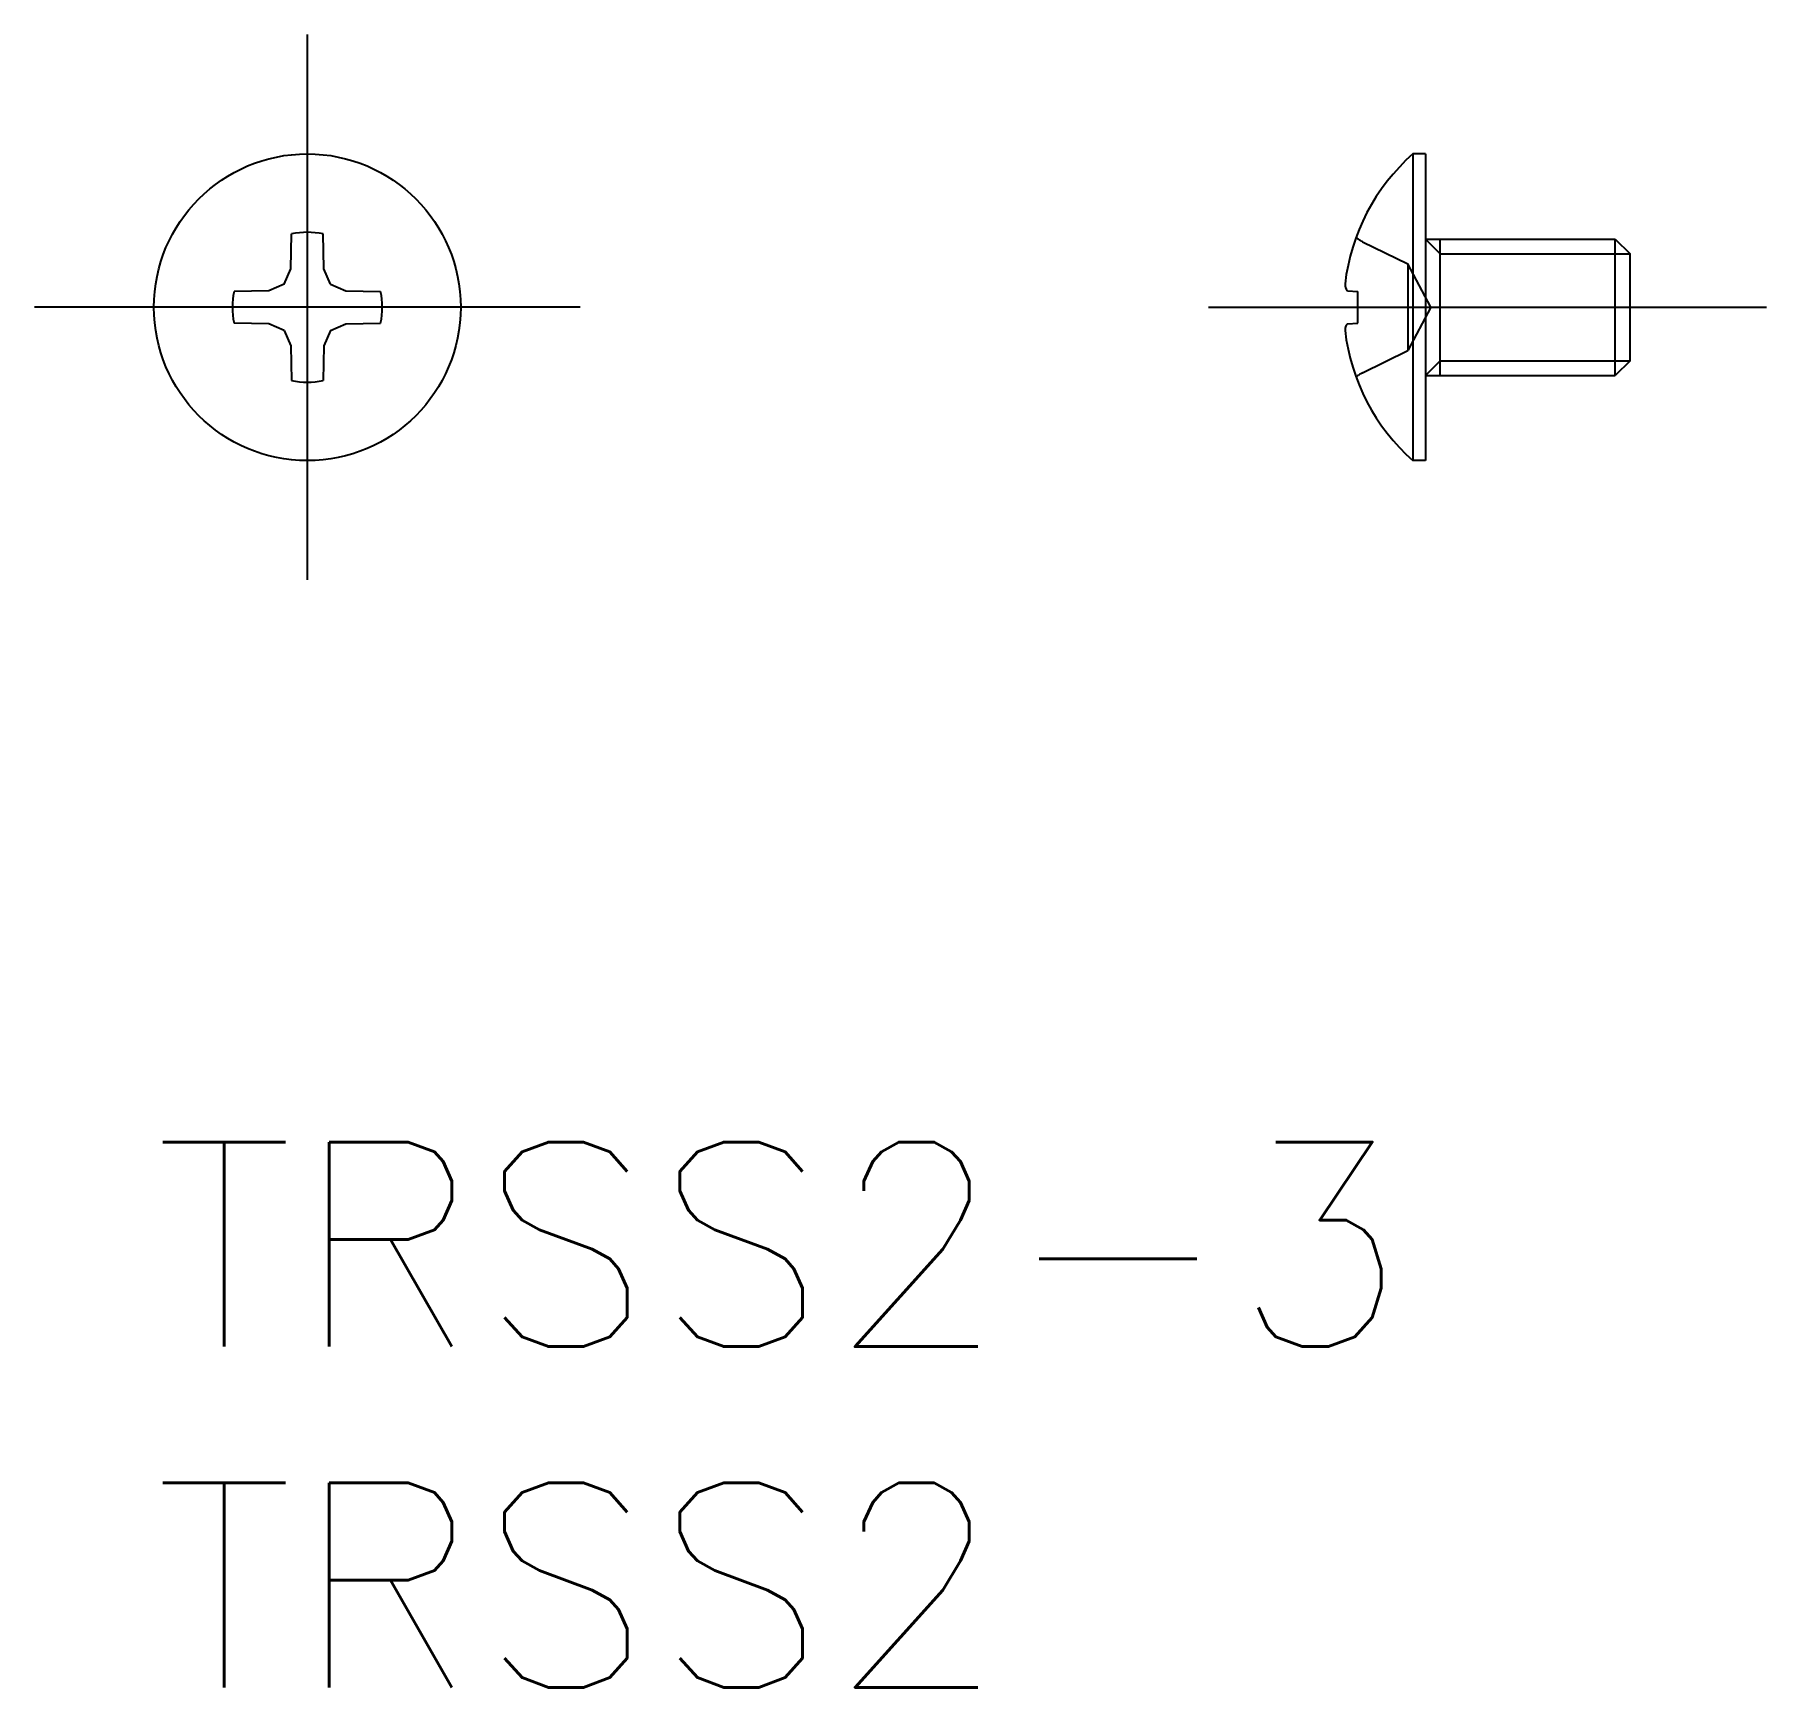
# Model space of a CAD drawing. Extents: x -1.8 to 23.7, y -8 to 16.2.
import ezdxf

# ---------------------------------------------------------------- set-up
doc = ezdxf.new("R2010")
doc.units = 0
doc.header["$LTSCALE"] = 0.5
doc.linetypes.add('CENTER', pattern=[50.8, 31.75, -6.35, 6.35, -6.35])
doc.linetypes.add('DASHED', pattern=[19.05, 12.7, -6.35])
for name, color, linetype in [('MSM_CENTER', 1, 'CENTER'), ('MSM_CONTINUOUS', 7, 'CONTINUOUS'), ('MSM_DASHED', 4, 'DASHED'), ('MSM_NARROW', 5, 'CONTINUOUS'), ('MSM_PART_NUMBER', 7, 'CONTINUOUS')]:
    doc.layers.add(name, color=color, linetype=linetype)
doc.styles.get("Standard").update_dxf_attribs({"font": 'txt.shx', "height": 3, "bigfont": 'bigfont.shx'})

# ---------------------------------------------------------------- blocks, each defined once
blk = doc.blocks.new('*U2')
at = {"layer": 'MSM_PART_NUMBER'}
blk.add_text('TRSS2-3', height=3, dxfattribs=at).set_placement((0, -3))
blk = doc.blocks.new('*U3')
at = {"layer": 'MSM_PART_NUMBER'}
blk.add_text('TRSS2', height=3, dxfattribs=at).set_placement((0, -8))

msp = doc.modelspace()

# ---------------------------------------------------------------- linework, layer by layer
at = {"layer": 'MSM_CENTER'}
for p, q in [((2.25, 16.25), (2.25, 8.25)), ((6.25, 12.25), (-1.75, 12.25)), ((15.471, 12.25), (23.652, 12.25))]:
    msp.add_line(p, q, dxfattribs=at)
at = {"layer": 'MSM_CONTINUOUS'}
for p, q in [((18.652, 14.5), (18.467, 14.5)), ((18.467, 14.5), (18.467, 10)), ((18.652, 14.5), (18.652, 10)), ((2.009, 12.816), (2.018, 13.325)), ((2.491, 12.816), (2.482, 13.325)), ((18.652, 13.25), (21.435, 13.25)), ((18.868, 11.25), (18.868, 13.25)), ((21.435, 11.25), (21.435, 13.25)), ((21.435, 13.25), (21.652, 13.034)), ((21.652, 11.466), (21.652, 13.034)), ((1.909, 12.591), (2.009, 12.816)), ((2.591, 12.591), (2.491, 12.816)), ((1.684, 12.491), (1.175, 12.482)), ((1.909, 12.591), (1.684, 12.491)), ((2.591, 12.591), (2.816, 12.491)), ((2.816, 12.491), (3.325, 12.482)), ((17.506, 12.491), (17.661, 12.482)), ((17.661, 12.018), (17.661, 12.482)), ((1.684, 12.009), (1.175, 12.018)), ((1.909, 11.909), (1.684, 12.009)), ((2.591, 11.909), (2.816, 12.009)), ((2.816, 12.009), (3.325, 12.018)), ((17.506, 12.009), (17.661, 12.018)), ((1.909, 11.909), (2.009, 11.684)), ((2.591, 11.909), (2.491, 11.684)), ((2.009, 11.684), (2.018, 11.175)), ((2.491, 11.684), (2.482, 11.175)), ((21.652, 11.466), (21.435, 11.25)), ((18.652, 11.25), (21.435, 11.25)), ((18.652, 10), (18.467, 10))]:
    msp.add_line(p, q, dxfattribs=at)
msp.add_circle((2.25, 12.25), 2.25, dxfattribs=at)
for centre, radius, start, end in [((20.452, 12.25), 3, 131.4096, 173.4698), ((2.25, 12.25), 1.1, 77.8196, 102.1804), ((2.25, 12.25), 1.1, 167.8196, 192.1804), ((2.25, 12.25), 1.1, 347.8196, 12.1804), ((17.613, 12.584), 0.142, 177.0493, 220.906), ((17.613, 11.916), 0.142, 139.094, 182.9507), ((20.452, 12.25), 3, 186.5302, 228.5904), ((2.25, 12.25), 1.1, 257.8196, 282.1804)]:
    msp.add_arc(centre, radius, start, end, dxfattribs=at)
at = {"layer": 'MSM_DASHED'}
for p, q in [((17.73, 13.212), (18.393, 12.885)), ((18.73, 12.25), (18.393, 12.885)), ((18.393, 12.885), (18.393, 11.615)), ((18.73, 12.25), (18.393, 11.615)), ((17.73, 11.288), (18.393, 11.615))]:
    msp.add_line(p, q, dxfattribs=at)
for centre, start, end in [((17.952, 13.661), 230.3291, 243.7), ((17.952, 10.839), 116.3, 129.6709)]:
    msp.add_arc(centre, 0.5, start, end, dxfattribs=at)
at = {"layer": 'MSM_NARROW'}
for p, q in [((18.652, 13.25), (18.868, 13.034)), ((18.868, 13.034), (21.652, 13.034)), ((18.868, 11.466), (18.652, 11.25)), ((18.868, 11.466), (21.652, 11.466))]:
    msp.add_line(p, q, dxfattribs=at)

# ---------------------------------------------------------------- block references
at = {"layer": 'MSM_CONTINUOUS'}
for name in ['*U2', '*U3']:
    msp.add_blockref(name, (0, 0), dxfattribs=at)

doc.saveas('drawing.dxf')
